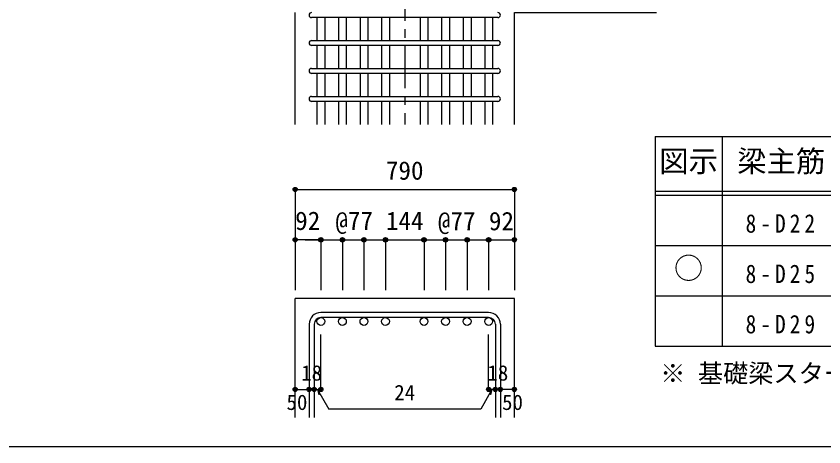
# Model space of a CAD drawing. Units: millimetres at full size, sheet at 1:30; details may follow other scales. Extents: x -5973 to 5954, y -4195 to 4201.
# Drawn here: x -837 to 2051, y -4195 to -2655 of the extents above; entities that cross this region are included whole.
import ezdxf
from ezdxf.enums import TextEntityAlignment as Align

# ---------------------------------------------------------------- set-up
doc = ezdxf.new("R2010")
doc.units = ezdxf.units.MM
doc.header["$LTSCALE"] = 30
doc.header["$PDMODE"] = 32
doc.header["$PDSIZE"] = 15
doc.linetypes.add('CHAIN1', pattern=[8, 5, -1, 1, -1])
for name, color, linetype in [('0-1_躯体線', 2, 'Continuous'), ('0-5_基礎梁筋', 7, 'Continuous'), ('0-6_スタラップ筋', 7, 'Continuous'), ('0-D_寸法', 4, 'Continuous'), ('6-7_文字', 7, 'Continuous'), ('6-E_枠', 7, 'Continuous'), ('F-0_枠', 6, 'Continuous')]:
    doc.layers.add(name, color=color, linetype=linetype)
doc.styles.add('ＭＳ ゴシック', font='')
doc.styles.get('ＭＳ ゴシック').set_extended_font_data('MS Gothic')

msp = doc.modelspace()

# ---------------------------------------------------------------- linework, layer by layer
at = {"layer": '0-1_躯体線'}
for p, q in [((160.44, -3042.16), (160.44, -2642.16)), ((160.44, -4089.89), (160.44, -3664.89)), ((944.44, -3664.89), (160.44, -3664.89)), ((944.44, -4089.89), (944.44, -3664.89))]:
    msp.add_line(p, q, dxfattribs=at)
msp.add_lwpolyline([(944.44, -3042.16), (944.44, -2642.16), (1452.44, -2642.16)], dxfattribs=at)
at = {"layer": '0-5_基礎梁筋'}
for p, q in [((238.44, -2660.16), (238.44, -2742.16)), ((266.44, -2660.16), (266.44, -2742.16)), ((315.44, -2660.16), (315.44, -2742.16)), ((343.44, -2660.16), (343.44, -2742.16)), ((392.44, -2660.16), (392.44, -2742.16)), ((420.44, -2660.16), (420.44, -2742.16)), ((469.44, -2660.16), (469.44, -2742.16)), ((497.44, -2660.16), (497.44, -2742.16)), ((607.44, -2660.16), (607.44, -2742.16)), ((635.44, -2660.16), (635.44, -2742.16)), ((684.44, -2660.16), (684.44, -2742.16)), ((712.44, -2660.16), (712.44, -2742.16)), ((761.44, -2660.16), (761.44, -2742.16)), ((789.44, -2660.16), (789.44, -2742.16)), ((838.44, -2660.16), (838.44, -2742.16)), ((866.44, -2660.16), (866.44, -2742.16)), ((238.44, -2760.16), (238.44, -2842.16)), ((266.44, -2760.16), (266.44, -2842.16)), ((315.44, -2760.16), (315.44, -2842.16)), ((343.44, -2760.16), (343.44, -2842.16)), ((392.44, -2760.16), (392.44, -2842.16)), ((420.44, -2760.16), (420.44, -2842.16)), ((469.44, -2760.16), (469.44, -2842.16)), ((497.44, -2760.16), (497.44, -2842.16)), ((607.44, -2760.16), (607.44, -2842.16)), ((635.44, -2760.16), (635.44, -2842.16)), ((684.44, -2760.16), (684.44, -2842.16)), ((712.44, -2760.16), (712.44, -2842.16)), ((761.44, -2760.16), (761.44, -2842.16)), ((789.44, -2760.16), (789.44, -2842.16)), ((838.44, -2760.16), (838.44, -2842.16)), ((866.44, -2760.16), (866.44, -2842.16)), ((238.44, -2860.16), (238.44, -2942.16)), ((266.44, -2860.16), (266.44, -2942.16)), ((315.44, -2860.16), (315.44, -2942.16)), ((343.44, -2860.16), (343.44, -2942.16)), ((392.44, -2860.16), (392.44, -2942.16)), ((420.44, -2860.16), (420.44, -2942.16)), ((469.44, -2860.16), (469.44, -2942.16)), ((497.44, -2860.16), (497.44, -2942.16)), ((607.44, -2860.16), (607.44, -2942.16)), ((635.44, -2860.16), (635.44, -2942.16)), ((684.44, -2860.16), (684.44, -2942.16)), ((712.44, -2860.16), (712.44, -2942.16)), ((761.44, -2860.16), (761.44, -2942.16)), ((789.44, -2860.16), (789.44, -2942.16)), ((838.44, -2860.16), (838.44, -2942.16)), ((866.44, -2860.16), (866.44, -2942.16)), ((238.44, -2960.16), (238.44, -3042.16)), ((266.44, -2960.16), (266.44, -3042.16)), ((315.44, -2960.16), (315.44, -3042.16)), ((343.44, -2960.16), (343.44, -3042.16)), ((392.44, -2960.16), (392.44, -3042.16)), ((420.44, -2960.16), (420.44, -3042.16)), ((469.44, -2960.16), (469.44, -3042.16)), ((497.44, -2960.16), (497.44, -3042.16)), ((607.44, -2960.16), (607.44, -3042.16)), ((635.44, -2960.16), (635.44, -3042.16)), ((684.44, -2960.16), (684.44, -3042.16)), ((712.44, -2960.16), (712.44, -3042.16)), ((761.44, -2960.16), (761.44, -3042.16)), ((789.44, -2960.16), (789.44, -3042.16)), ((838.44, -2960.16), (838.44, -3042.16)), ((866.44, -2960.16), (866.44, -3042.16))]:
    msp.add_line(p, q, dxfattribs=at)
at = {"layer": '0-5_基礎梁筋', "color": 3}
for centre in [(252.44, -3746.89), (329.44, -3746.89), (406.44, -3746.89), (483.44, -3746.89), (621.44, -3746.89), (698.44, -3746.89), (775.44, -3746.89), (852.44, -3746.89)]:
    msp.add_circle(centre, 14, dxfattribs=at)
at = {"layer": '0-6_スタラップ筋'}
for p, q in [((885.44, -2660.16), (219.44, -2660.16)), ((219.44, -2742.16), (885.44, -2742.16)), ((885.44, -2760.16), (219.44, -2760.16)), ((219.44, -2842.16), (885.44, -2842.16)), ((885.44, -2860.16), (219.44, -2860.16)), ((219.44, -2942.16), (885.44, -2942.16)), ((885.44, -2960.16), (219.44, -2960.16)), ((852.44, -3714.89), (252.44, -3714.89)), ((852.44, -3732.89), (252.44, -3732.89)), ((210.44, -3756.89), (210.44, -4089.89)), ((228.44, -3756.89), (228.44, -4089.89)), ((876.44, -3756.89), (876.44, -4089.89)), ((894.44, -3756.89), (894.44, -4089.89))]:
    msp.add_line(p, q, dxfattribs=at)
for centre, radius, start, end in [((219.44, -2651.16), 9, 90, 270), ((885.44, -2651.16), 9, 270, 90), ((219.44, -2751.16), 9, 90, 270), ((885.44, -2751.16), 9, 270, 90), ((219.44, -2851.16), 9, 90, 270), ((885.44, -2851.16), 9, 270, 90), ((219.44, -2951.16), 9, 90, 270), ((885.44, -2951.16), 9, 270, 90), ((252.44, -3756.89), 42, 90, 180), ((852.44, -3756.89), 42, 0, 90), ((252.44, -3756.89), 24, 90, 180), ((852.44, -3756.89), 24, 0, 90)]:
    msp.add_arc(centre, radius, start, end, dxfattribs=at)
at = {"layer": '0-D_寸法', "linetype": 'CHAIN1'}
msp.add_line((552.44, -842.16), (552.44, -3042.16), dxfattribs=at)
at = {"layer": '0-D_寸法'}
for p, q in [((160.44, -3274.89), (160.44, -3454.89)), ((160.44, -3274.89), (944.44, -3274.89)), ((944.44, -3274.89), (944.44, -3454.89)), ((160.44, -3454.89), (160.44, -3634.89)), ((246.44, -3454.89), (160.44, -3454.89)), ((196.47, -3454.89), (252.44, -3454.89)), ((252.44, -3454.89), (252.44, -3634.89)), ((252.44, -3454.89), (483.44, -3454.89)), ((329.44, -3454.89), (329.44, -3634.89)), ((406.44, -3454.89), (406.44, -3634.89)), ((483.44, -3454.89), (483.44, -3634.89)), ((483.44, -3454.89), (621.44, -3454.89)), ((621.44, -3454.89), (621.44, -3634.89)), ((621.44, -3454.89), (621.44, -3634.89)), ((621.44, -3454.89), (852.44, -3454.89)), ((698.44, -3454.89), (698.44, -3634.89)), ((698.44, -3454.89), (698.44, -3634.89)), ((775.44, -3454.89), (775.44, -3634.89)), ((775.44, -3454.89), (775.44, -3634.89)), ((852.44, -3454.89), (852.44, -3634.89)), ((858.44, -3454.89), (944.44, -3454.89)), ((944.44, -3454.89), (944.44, -3634.89)), ((252.44, -3989.89), (252.44, -3793.81)), ((852.44, -3989.89), (852.44, -3793.81)), ((160.44, -3989.89), (210.44, -3989.89)), ((210.44, -3989.89), (228.44, -3989.89)), ((228.44, -3989.89), (252.44, -3989.89)), ((240.44, -3989.89), (280.89, -4059.96)), ((240.44, -3989.89), (245.61, -4009.21)), ((864.44, -3989.89), (823.99, -4059.96)), ((876.44, -3989.89), (852.44, -3989.89)), ((864.44, -3989.89), (859.26, -4009.21)), ((894.44, -3989.89), (876.44, -3989.89)), ((944.44, -3989.89), (894.44, -3989.89)), ((823.99, -4059.96), (280.89, -4059.96))]:
    msp.add_line(p, q, dxfattribs=at)
for centre, radius in [((160.44, -3274.89), 7.2), ((160.44, -3274.89), 6.4), ((160.44, -3274.89), 5.6), ((160.44, -3274.89), 4.8), ((160.44, -3274.89), 4), ((160.44, -3274.89), 3.2), ((160.44, -3274.89), 2.4), ((160.44, -3274.89), 1.6), ((160.44, -3274.89), 0.8), ((944.44, -3274.89), 7.2), ((944.44, -3274.89), 6.4), ((944.44, -3274.89), 5.6), ((944.44, -3274.89), 4.8), ((944.44, -3274.89), 4), ((944.44, -3274.89), 3.2), ((944.44, -3274.89), 2.4), ((944.44, -3274.89), 1.6), ((944.44, -3274.89), 0.8), ((160.44, -3454.89), 7.2), ((160.44, -3454.89), 6.4), ((160.44, -3454.89), 5.6), ((160.44, -3454.89), 4.8), ((160.44, -3454.89), 4), ((160.44, -3454.89), 3.2), ((160.44, -3454.89), 2.4), ((160.44, -3454.89), 1.6), ((160.44, -3454.89), 0.8), ((252.44, -3454.89), 8), ((252.44, -3454.89), 7.2), ((252.44, -3454.89), 6.4), ((252.44, -3454.89), 5.6), ((252.44, -3454.89), 4.8), ((252.44, -3454.89), 4), ((252.44, -3454.89), 3.2), ((252.44, -3454.89), 2.4), ((252.44, -3454.89), 1.6), ((252.44, -3454.89), 0.8), ((329.44, -3454.89), 8), ((329.44, -3454.89), 7.2), ((329.44, -3454.89), 6.4), ((329.44, -3454.89), 5.6), ((329.44, -3454.89), 4.8), ((329.44, -3454.89), 4), ((329.44, -3454.89), 3.2), ((329.44, -3454.89), 2.4), ((329.44, -3454.89), 1.6), ((329.44, -3454.89), 0.8), ((406.44, -3454.89), 8), ((406.44, -3454.89), 7.2), ((406.44, -3454.89), 6.4), ((406.44, -3454.89), 5.6), ((406.44, -3454.89), 4.8), ((406.44, -3454.89), 4), ((406.44, -3454.89), 3.2), ((406.44, -3454.89), 2.4), ((406.44, -3454.89), 1.6), ((406.44, -3454.89), 0.8), ((483.44, -3454.89), 8), ((483.44, -3454.89), 7.2), ((483.44, -3454.89), 6.4), ((483.44, -3454.89), 5.6), ((483.44, -3454.89), 4.8), ((483.44, -3454.89), 4), ((483.44, -3454.89), 3.2), ((483.44, -3454.89), 2.4), ((483.44, -3454.89), 1.6), ((483.44, -3454.89), 0.8), ((621.44, -3454.89), 8), ((621.44, -3454.89), 7.2), ((621.44, -3454.89), 6.4), ((621.44, -3454.89), 5.6), ((621.44, -3454.89), 4.8), ((621.44, -3454.89), 4), ((621.44, -3454.89), 3.2), ((621.44, -3454.89), 2.4), ((621.44, -3454.89), 1.6), ((621.44, -3454.89), 0.8), ((698.44, -3454.89), 8), ((698.44, -3454.89), 7.2), ((698.44, -3454.89), 6.4), ((698.44, -3454.89), 5.6), ((698.44, -3454.89), 4.8), ((698.44, -3454.89), 4), ((698.44, -3454.89), 3.2), ((698.44, -3454.89), 2.4), ((698.44, -3454.89), 1.6), ((698.44, -3454.89), 0.8), ((775.44, -3454.89), 8), ((775.44, -3454.89), 7.2), ((775.44, -3454.89), 6.4), ((775.44, -3454.89), 5.6), ((775.44, -3454.89), 4.8), ((775.44, -3454.89), 4), ((775.44, -3454.89), 3.2), ((775.44, -3454.89), 2.4), ((775.44, -3454.89), 1.6), ((775.44, -3454.89), 0.8), ((852.44, -3454.89), 8), ((852.44, -3454.89), 7.2), ((852.44, -3454.89), 6.4), ((852.44, -3454.89), 5.6), ((852.44, -3454.89), 4.8), ((852.44, -3454.89), 4), ((852.44, -3454.89), 3.2), ((852.44, -3454.89), 2.4), ((852.44, -3454.89), 1.6), ((852.44, -3454.89), 0.8), ((944.44, -3454.89), 7.2), ((944.44, -3454.89), 6.4), ((944.44, -3454.89), 5.6), ((944.44, -3454.89), 4.8), ((944.44, -3454.89), 4), ((944.44, -3454.89), 3.2), ((944.44, -3454.89), 2.4), ((944.44, -3454.89), 1.6), ((944.44, -3454.89), 0.8), ((160.44, -3989.89), 4), ((160.44, -3989.89), 3.6), ((210.44, -3989.89), 4), ((210.44, -3989.89), 3.6), ((228.44, -3989.89), 4), ((228.44, -3989.89), 3.6), ((252.44, -3989.89), 4), ((252.44, -3989.89), 3.6), ((852.44, -3989.89), 4), ((852.44, -3989.89), 3.6), ((876.44, -3989.89), 4), ((876.44, -3989.89), 3.6), ((894.44, -3989.89), 4), ((894.44, -3989.89), 3.6), ((944.44, -3989.89), 4), ((944.44, -3989.89), 3.6), ((160.44, -3989.89), 3.2), ((160.44, -3989.89), 2.8), ((160.44, -3989.89), 2.4), ((160.44, -3989.89), 2), ((160.44, -3989.89), 1.6), ((160.44, -3989.89), 1.2), ((160.44, -3989.89), 0.8), ((160.44, -3989.89), 0.4), ((210.44, -3989.89), 3.2), ((210.44, -3989.89), 2.8), ((210.44, -3989.89), 2.4), ((210.44, -3989.89), 2), ((210.44, -3989.89), 1.6), ((210.44, -3989.89), 1.2), ((210.44, -3989.89), 0.8), ((210.44, -3989.89), 0.4), ((228.44, -3989.89), 3.2), ((228.44, -3989.89), 2.8), ((228.44, -3989.89), 2.4), ((228.44, -3989.89), 2), ((228.44, -3989.89), 1.6), ((228.44, -3989.89), 1.2), ((228.44, -3989.89), 0.8), ((228.44, -3989.89), 0.4), ((252.44, -3989.89), 3.2), ((252.44, -3989.89), 2.8), ((252.44, -3989.89), 2.4), ((252.44, -3989.89), 2), ((252.44, -3989.89), 1.6), ((252.44, -3989.89), 1.2), ((252.44, -3989.89), 0.8), ((252.44, -3989.89), 0.4), ((852.44, -3989.89), 3.2), ((852.44, -3989.89), 2.8), ((852.44, -3989.89), 2.4), ((852.44, -3989.89), 2), ((852.44, -3989.89), 1.6), ((852.44, -3989.89), 1.2), ((852.44, -3989.89), 0.8), ((852.44, -3989.89), 0.4), ((876.44, -3989.89), 3.2), ((876.44, -3989.89), 2.8), ((876.44, -3989.89), 2.4), ((876.44, -3989.89), 2), ((876.44, -3989.89), 1.6), ((876.44, -3989.89), 1.2), ((876.44, -3989.89), 0.8), ((876.44, -3989.89), 0.4), ((894.44, -3989.89), 3.2), ((894.44, -3989.89), 2.8), ((894.44, -3989.89), 2.4), ((894.44, -3989.89), 2), ((894.44, -3989.89), 1.6), ((894.44, -3989.89), 1.2), ((894.44, -3989.89), 0.8), ((894.44, -3989.89), 0.4), ((944.44, -3989.89), 3.2), ((944.44, -3989.89), 2.8), ((944.44, -3989.89), 2.4), ((944.44, -3989.89), 2), ((944.44, -3989.89), 1.6), ((944.44, -3989.89), 1.2), ((944.44, -3989.89), 0.8), ((944.44, -3989.89), 0.4)]:
    msp.add_circle(centre, radius, dxfattribs=at)
at = {"layer": '0-D_寸法', "color": 7}
for p in [(160.44, -3274.89), (944.44, -3274.89), (160.44, -3454.89), (252.44, -3454.89), (252.44, -3454.89), (329.44, -3454.89), (329.44, -3454.89), (406.44, -3454.89), (406.44, -3454.89), (483.44, -3454.89), (483.44, -3454.89), (621.44, -3454.89), (621.44, -3454.89), (698.44, -3454.89), (698.44, -3454.89), (775.44, -3454.89), (775.44, -3454.89), (852.44, -3454.89), (852.44, -3454.89), (944.44, -3454.89), (160.44, -3989.89), (210.44, -3989.89), (228.44, -3989.89), (252.44, -3989.89), (252.44, -3989.89), (852.44, -3989.89), (852.44, -3989.89), (876.44, -3989.89), (894.44, -3989.89), (944.44, -3989.89)]:
    msp.add_point(p, dxfattribs=at)
at = {"layer": '6-E_枠', "color": 3}
for p, q in [((1447.71, -3085.43), (1447.71, -3835.43)), ((1447.71, -3085.43), (3610.24, -3085.43)), ((1447.71, -3835.43), (3610.24, -3835.43))]:
    msp.add_line(p, q, dxfattribs=at)
at = {"layer": '6-E_枠'}
for p, q in [((1687.71, -3085.43), (1687.71, -3835.43)), ((1447.71, -3280.43), (3610.24, -3280.43)), ((1447.71, -3295.43), (3610.24, -3295.43)), ((1447.71, -3475.43), (3610.24, -3475.43)), ((1447.71, -3655.43), (3610.24, -3655.43))]:
    msp.add_line(p, q, dxfattribs=at)
at = {"layer": 'F-0_枠'}
msp.add_line((5954.1, -4195.24), (-5972.88, -4195.24), dxfattribs=at)

# ---------------------------------------------------------------- texts
at = {"layer": '0-D_寸法', "style": 'ＭＳ ゴシック'}
for s, height, p in [('790', 65.98, (484.94, -3259.89)), ('92', 65.98, (160.55, -3439.48)), ('@77', 65.98, (304.27, -3439.48)), ('144', 65.98, (484.94, -3439.89)), ('@77', 65.98, (671.14, -3440.23)), ('92', 65.98, (853.4, -3440.58)), ('18', 54.99, (181.94, -3974.89)), ('18', 54.99, (847.94, -3974.89)), ('24', 54.99, (514.94, -4044.96)), ('50', 54.99, (129.44, -4079.89)), ('50', 54.99, (900.44, -4079.89))]:
    msp.add_text(s, height=height, dxfattribs=at).set_placement(p, align=Align.BOTTOM_LEFT)
at = {"layer": '6-7_文字', "color": 2, "style": 'ＭＳ ゴシック'}
for s, p in [('図示', (1462.71, -3235.43)), ('梁主筋', (1741.48, -3235.43)), ('○', (1515.21, -3617.93))]:
    msp.add_text(s, height=76.98, dxfattribs=at).set_placement(p, align=Align.BOTTOM_LEFT)
at = {"layer": '6-7_文字', "style": 'ＭＳ ゴシック'}
msp.add_text('※ 基礎梁スターラップ     D16 @100', height=65.98, dxfattribs=at).set_placement((1466.27, -3985.01), align=Align.BOTTOM_LEFT)
at = {"layer": '6-7_文字', "char_height": 65.98, "attachment_point": 7, "style": 'ＭＳ ゴシック'}
for s, insert in [('\\T1.38;\\W0.85;8-D22', (1771.48, -3430.43)), ('\\T1.38;\\W0.85;8-D25', (1771.48, -3610.43)), ('\\T1.38;\\W0.85;8-D29', (1771.48, -3790.43))]:
    msp.add_mtext(s, dxfattribs=dict(at, insert=insert))

doc.saveas('drawing.dxf')
